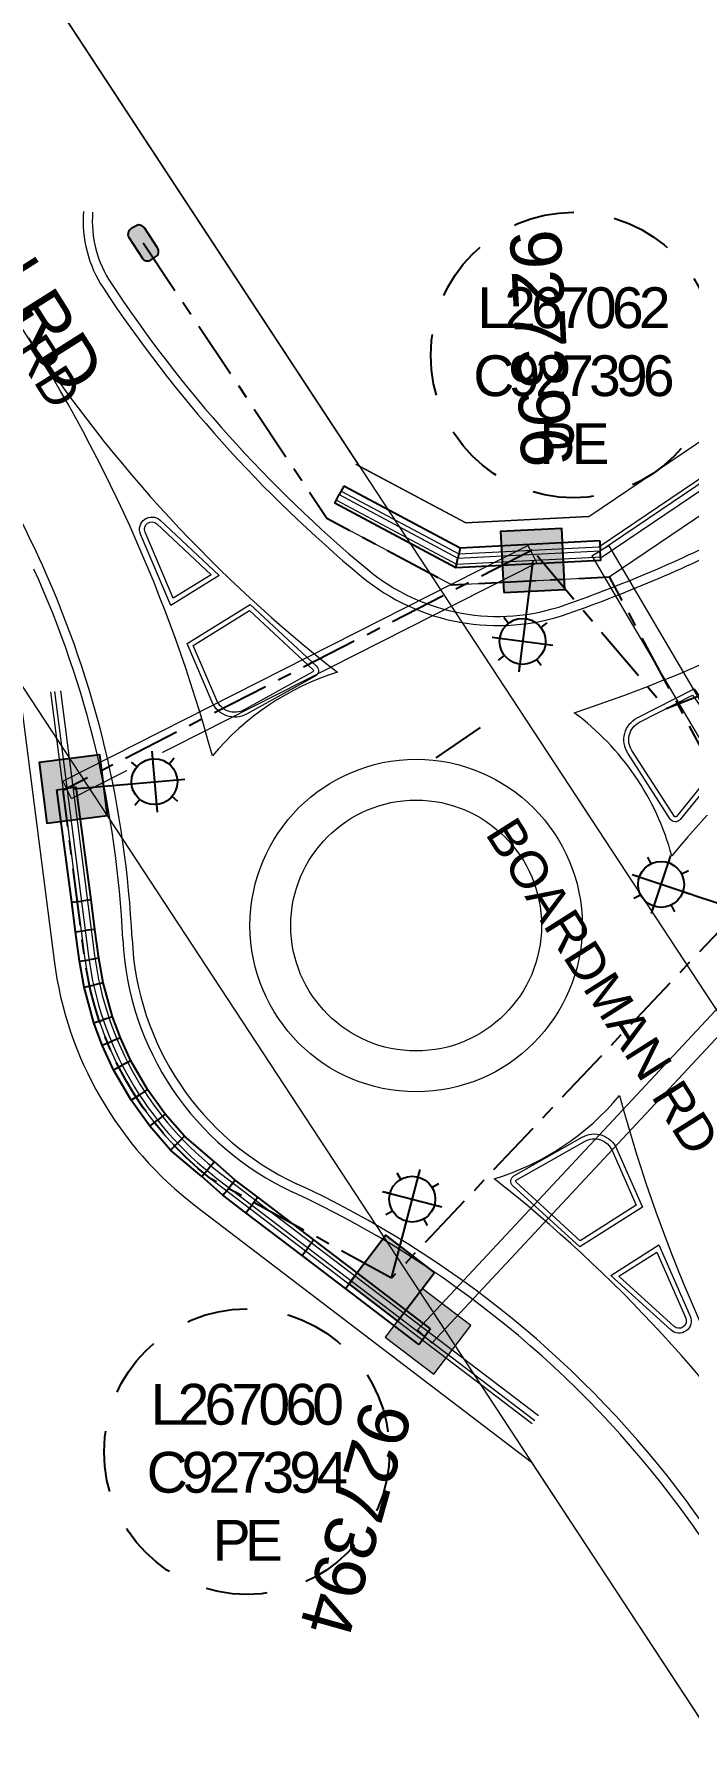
# Model space of a CAD drawing. Header units: metres. Extents: x 264965 to 265706, y 6180501 to 6181430.
# Drawn here: x 265221.3 to 265253.4, y 6180751.2 to 6180834.6 of the extents above; entities that cross this region are included whole.
import ezdxf
from ezdxf.enums import TextEntityAlignment as Align

# ---------------------------------------------------------------- set-up
doc = ezdxf.new("R2010")
doc.units = ezdxf.units.M
for name, pattern in [('Cable Exist UG', [7, 4, -1, 1, -1]), ('Dash', [5, 3, -2]), ('DASHED', [19.05, 12.7, -6.35])]:
    doc.linetypes.add(name, pattern=pattern)
doc.layers.get('0').update_dxf_attribs({"color": 6})
for name, color, linetype, lineweight in [('_User Miscellaneous1', 30, 'Continuous', 13), ('_User Miscellaneous10', 241, 'Continuous', 13), ('_User Miscellaneous3', 51, 'Continuous', 13), ('_User_HV_Exist', 1, 'Continuous', 25), ('_User_LV_Exist', 5, 'Continuous', 25), ('_User_SL_Exist', 4, 'Continuous', 25), ('Cadastre Developer_SP_NEW', 92, 'Continuous', 15)]:
    doc.layers.add(name, color=color, linetype=linetype, lineweight=lineweight)
doc.layers.add('Equip_SP_SL_EXT', color=7, linetype='Continuous')
doc.layers.add('UG_Details_SP_MISC', color=7, linetype='Continuous')
doc.layers.add('UNKNOWN_FEATURES', color=1, linetype='DASHED', plot=False)
doc.styles.add('SL_LABEL', font='arial.ttf', dxfattribs={"height": 2})
doc.styles.get("Standard").update_dxf_attribs({"font": 'arial.ttf'})
doc.linetypes.add('Cable New UG', pattern='A,6,-0.05,["X",Standard,S=1.8,R=0,X=0,Y=-0.94],-1.8', length=7.85)

# ---------------------------------------------------------------- blocks, each defined once
blk = doc.blocks.new('*U834')
at = {"layer": 'Equip_SP_SL_EXT'}
h = blk.add_hatch(color=256, dxfattribs=at)
h.dxf.hatch_style = 1
h.paths.add_polyline_path([(-1.5, 1.5), (-1.5, -1.5), (1.5, -1.5), (1.5, 1.5)])
blk.add_lwpolyline([(-1.5, 1.5), (-1.5, -1.5), (1.5, -1.5), (1.5, 1.5)], close=True)
at = {"width": 0.9, "flags": 8}
blk.add_attdef('ASSET_NUM', text='', height=2, dxfattribs=at).set_placement((4, 2), align=Align.MIDDLE_LEFT)
at = {"flags": 1}
blk.add_attdef('Z', (-2.351, -1.813), '', height=0.2, rotation=270, dxfattribs=at)
at = {"flags": 9}
for tag, p in [('NOTES', (-2, -1.813)), ('SUBURB', (-1.8, -1.813)), ('STREETNAME', (-1.6, -1.813)), ('LOCATION', (-1.4, -1.813)), ('LEGEND', (-1.2, -1.813)), ('USAGE', (-1, -1.813)), ('STATE', (-0.8, -1.813)), ('OWNED_BY', (-0.6, -1.813)), ('COLUMN_TYPE', (-0.4, -1.813)), ('STREET_CODE', (-0.2, -1.813)), ('STRUCTURE_PLANT_NUMBER', (0.031, -1.813))]:
    blk.add_attdef(tag, text='', height=0.2, rotation=270, dxfattribs=at).set_placement(p, align=Align.MIDDLE_LEFT)
blk = doc.blocks.new('*U837')
at = {"layer": 'Equip_SP_SL_EXT'}
h = blk.add_hatch(color=256, dxfattribs=at)
h.dxf.hatch_style = 1
h.paths.add_polyline_path([(-0.845, 1.946), (-1.946, -0.845), (0.845, -1.946), (1.946, 0.845)])
blk.add_lwpolyline([(-0.845, 1.946), (-1.946, -0.845), (0.845, -1.946), (1.946, 0.845)], close=True)
at = {"width": 0.9, "flags": 8}
blk.add_attdef('ASSET_NUM', text='', height=2, dxfattribs=at).set_placement((4, 2), align=Align.MIDDLE_LEFT)
at = {"flags": 1}
blk.add_attdef('Z', (-2.351, -1.813), '', height=0.2, rotation=270, dxfattribs=at)
at = {"flags": 9}
for tag, p in [('NOTES', (-2, -1.813)), ('SUBURB', (-1.8, -1.813)), ('STREETNAME', (-1.6, -1.813)), ('LOCATION', (-1.4, -1.813)), ('LEGEND', (-1.2, -1.813)), ('USAGE', (-1, -1.813)), ('STATE', (-0.8, -1.813)), ('OWNED_BY', (-0.6, -1.813)), ('COLUMN_TYPE', (-0.4, -1.813)), ('STREET_CODE', (-0.2, -1.813)), ('STRUCTURE_PLANT_NUMBER', (0.031, -1.813))]:
    blk.add_attdef(tag, text='', height=0.2, rotation=270, dxfattribs=at).set_placement(p, align=Align.MIDDLE_LEFT)
blk = doc.blocks.new('HV_STJ_NEW')
blk.add_hatch(color=256).paths.add_polyline_path([(0.906, 0.131, 0.414214), (0.586, 0.451), (-0.586, 0.451, 0.414214), (-0.906, 0.131), (-0.906, -0.131, 0.414214), (-0.586, -0.451), (0.586, -0.451, 0.414214), (0.906, -0.131)])
blk.add_lwpolyline([(-0.906, 0.131), (-0.906, -0.131, 0.414214), (-0.586, -0.451), (0.586, -0.451, 0.414214), (0.906, -0.131), (0.906, 0.131, 0.414214), (0.586, 0.451), (-0.586, 0.451, 0.414214)], format="xyb", close=True)
for tag, flags, p in [('ORIENTATION', 9, (1.5, 0)), ('OWNED_BY', 9, (1.5, -0.8)), ('USAGE', 9, (1.5, -0.2)), ('LEGEND', 9, (1.5, -0.4)), ('NOTES', 9, (1.5, -0.6)), ('TYPE', 9, (1.5, -1.4)), ('OPERATED_BY', 9, (1.5, -1)), ('OPERATING_VOLTAGE', 9, (1.5, -1.6)), ('MAINTAINED_BY', 9, (1.5, -1.2)), ('Z', 1, (1.5, -2.2)), ('CONSTRUCTED_VOLTAGE', 9, (1.5, -1.8)), ('NUMBER_OF_PHASES', 9, (1.5, -2))]:
    blk.add_attdef(tag, text='', height=0.2, dxfattribs=dict(flags=flags)).set_placement(p, align=Align.MIDDLE_LEFT)
blk = doc.blocks.new('*U242')
for tag, height, rotation, flags, p in [('LANTNUMBER', 0.2, 270, 9, (-1.4, 2.6)), ('LOUTREACH', 0.2, 270, 9, (-1.4, 2.2)), ('LOUTREACHVOCAB', 0.2, 270, 9, (-1.4, 2)), ('LRATECODE', 0.2, 270, 9, (-1.4, 1.8)), ('LREMOVE', 0.2, 270, 9, (-1.4, 1.6)), ('LREPLACE', 0.2, 270, 9, (-1.4, 1.4)), ('LTYPEVOCAB', 0.2, 270, 9, (-1.4, 1)), ('LTYPE', 0.2, 270, 9, (-1.4, 1.2)), ('LEGEND', 0.2, 270, 9, (-1.4, 0.8)), ('SUBURB', 0.2, 270, 9, (-1.4, 0.6)), ('STREETNAME', 0.2, 270, 9, (-1.4, 0.4)), ('LOCATION', 0.2, 270, 9, (-1.4, 0.2)), ('LNEW', 0.2, 270, 9, (-6.4, 0)), ('LMASTVOCAB', 0.2, 270, 9, (-6.2, 0)), ('LMAST', 0.2, 270, 9, (-6, 0)), ('LLAMPVOCAB', 0.2, 270, 9, (-5.8, 0)), ('LLAMP', 0.2, 270, 9, (-5.6, 0)), ('LEXIST', 0.2, 270, 9, (-5.4, 0)), ('LCHARGE3PERCENT', 0.2, 270, 9, (-5.2, 0)), ('LCHARGE3', 0.2, 270, 9, (-5, 0)), ('LCHARGE2PERCENT', 0.2, 270, 9, (-4.8, 0)), ('LCHARGE2', 0.2, 270, 9, (-4.6, 0)), ('LCHARGE1PERCENT', 0.2, 270, 9, (-4.4, 0)), ('LCHARGE1', 0.2, 270, 9, (-4.2, 0)), ('LCATEGORY', 0.2, 270, 9, (-4, 0)), ('LBRACKETVOCAB', 0.2, 270, 9, (-3.8, 0)), ('LBRACKET', 0.2, 270, 9, (-3.6, 0)), ('LKINGHEIGHT', 0.2, 270, 9, (-3.4, 0)), ('CREPLACE', 0.2, 270, 9, (-3.2, 0)), ('CREMOVE', 0.2, 270, 9, (-3, 0)), ('CNUMBER', 0.2, 270, 9, (-2.8, 0)), ('CNEW', 0.2, 270, 9, (-2.6, 0)), ('CEXIST', 0.2, 270, 9, (-2.4, 0)), ('USAGE', 0.2, 270, 9, (-2.2, 0)), ('STATE', 0.2, 270, 9, (-2, 0)), ('OWNED_BY', 0.2, 270, 9, (-1.8, 0)), ('ORIENTATION', 0.2, 270, 9, (-1.6, 0)), ('OPERATING_VOLTAGE', 0.2, 270, 9, (-1.4, 0)), ('MAINTAINED_BY', 0.2, 270, 9, (-1.4, -0.663)), ('NOTES', 0.2, 270, 9, (-1.4, 0)), ('NO_PHASES', 0.2, 270, 9, (-1.2, 0)), ('LANTERN_TYPE', 0.2, 270, 9, (-1, 0)), ('LANTERN_PURPOSE', 0.2, 270, 9, (-0.8, 0)), ('LNUMBER', 1, 290.44779, 8, (1.508, -6.908))]:
    blk.add_attdef(tag, text='', height=height, rotation=rotation, dxfattribs=dict(flags=flags)).set_placement(p, align=Align.MIDDLE_LEFT)
for tag, p, height, flags in [('OPERATED_BY', (-1.4, -0.407), 0.2, 9), ('Z', (0, 0), 0.001, 1)]:
    blk.add_attdef(tag, p, '', height=height, rotation=270, dxfattribs=dict(flags=flags))
at = {"style": 'SL_LABEL'}
for tag, height, rotation, flags, p in [('STREET_CODE', 0.001, 270, 9, (0.001, 0)), ('ASSET_NUM', 1, 290.44779, 8, (3.382, -6.21))]:
    blk.add_attdef(tag, text='', height=height, rotation=rotation, dxfattribs=dict(at, flags=flags)).set_placement(p, align=Align.MIDDLE_LEFT)
blk.add_wipeout([(1.987, -5.329), (0.774, -5.112), (-0.184, -4.337), (0.033, -3.125), (0.808, -2.167), (2.021, -2.384), (2.979, -3.158), (2.762, -4.371)])
for p, q in [((0, 0), (1.004, -2.694)), ((0.873, -2.342), (1.921, -5.153)), ((2.021, -2.384), (1.865, -2.725)), ((2.803, -3.224), (-0.008, -4.272)), ((0.033, -3.125), (0.374, -3.281)), ((2.803, -3.224), (2.452, -3.355)), ((0.343, -4.141), (-0.008, -4.272)), ((0.774, -5.112), (0.93, -4.771)), ((1.79, -4.802), (1.921, -5.153)), ((2.762, -4.371), (2.421, -4.215))]:
    blk.add_line(p, q)
blk.add_circle((1.397, -3.748), 1.125)
at = {"flags": 9}
for tag, p in [('CONTROL_TYPE', (-0.6, 0)), ('CONSTRUCTED_VOLTAGE', (-0.4, 0))]:
    blk.add_attdef(tag, text='', height=0.2, rotation=270, dxfattribs=at).set_placement(p, align=Align.MIDDLE_LEFT)
blk = doc.blocks.new('*U212')
for tag, height, rotation, flags, p in [('LANTNUMBER', 0.2, 270, 9, (-1.4, 2.6)), ('LOUTREACH', 0.2, 270, 9, (-1.4, 2.2)), ('LOUTREACHVOCAB', 0.2, 270, 9, (-1.4, 2)), ('LRATECODE', 0.2, 270, 9, (-1.4, 1.8)), ('LREMOVE', 0.2, 270, 9, (-1.4, 1.6)), ('LREPLACE', 0.2, 270, 9, (-1.4, 1.4)), ('LTYPEVOCAB', 0.2, 270, 9, (-1.4, 1)), ('LTYPE', 0.2, 270, 9, (-1.4, 1.2)), ('LEGEND', 0.2, 270, 9, (-1.4, 0.8)), ('SUBURB', 0.2, 270, 9, (-1.4, 0.6)), ('STREETNAME', 0.2, 270, 9, (-1.4, 0.4)), ('LOCATION', 0.2, 270, 9, (-1.4, 0.2)), ('LNEW', 0.2, 270, 9, (-6.4, 0)), ('LMASTVOCAB', 0.2, 270, 9, (-6.2, 0)), ('LMAST', 0.2, 270, 9, (-6, 0)), ('LLAMPVOCAB', 0.2, 270, 9, (-5.8, 0)), ('LLAMP', 0.2, 270, 9, (-5.6, 0)), ('LEXIST', 0.2, 270, 9, (-5.4, 0)), ('LCHARGE3PERCENT', 0.2, 270, 9, (-5.2, 0)), ('LCHARGE3', 0.2, 270, 9, (-5, 0)), ('LCHARGE2PERCENT', 0.2, 270, 9, (-4.8, 0)), ('LCHARGE2', 0.2, 270, 9, (-4.6, 0)), ('LCHARGE1PERCENT', 0.2, 270, 9, (-4.4, 0)), ('LCHARGE1', 0.2, 270, 9, (-4.2, 0)), ('LCATEGORY', 0.2, 270, 9, (-4, 0)), ('LBRACKETVOCAB', 0.2, 270, 9, (-3.8, 0)), ('LBRACKET', 0.2, 270, 9, (-3.6, 0)), ('LKINGHEIGHT', 0.2, 270, 9, (-3.4, 0)), ('CREPLACE', 0.2, 270, 9, (-3.2, 0)), ('CREMOVE', 0.2, 270, 9, (-3, 0)), ('CNUMBER', 0.2, 270, 9, (-2.8, 0)), ('CNEW', 0.2, 270, 9, (-2.6, 0)), ('CEXIST', 0.2, 270, 9, (-2.4, 0)), ('USAGE', 0.2, 270, 9, (-2.2, 0)), ('STATE', 0.2, 270, 9, (-2, 0)), ('OWNED_BY', 0.2, 270, 9, (-1.8, 0)), ('ORIENTATION', 0.2, 270, 9, (-1.6, 0)), ('OPERATING_VOLTAGE', 0.2, 270, 9, (-1.4, 0)), ('MAINTAINED_BY', 0.2, 270, 9, (-1.4, -0.663)), ('NOTES', 0.2, 270, 9, (-1.4, 0)), ('NO_PHASES', 0.2, 270, 9, (-1.2, 0)), ('LANTERN_TYPE', 0.2, 270, 9, (-1, 0)), ('LANTERN_PURPOSE', 0.2, 270, 9, (-0.8, 0)), ('CONTROL_TYPE', 0.2, 270, 9, (-0.6, 0)), ('CONSTRUCTED_VOLTAGE', 0.2, 270, 9, (-0.4, 0)), ('LNUMBER', 1, 305.98074, 8, (3.303, -6.252))]:
    blk.add_attdef(tag, text='', height=height, rotation=rotation, dxfattribs=dict(flags=flags)).set_placement(p, align=Align.MIDDLE_LEFT)
for tag, p, height, flags in [('OPERATED_BY', (-1.4, -0.407), 0.2, 9), ('Z', (0, 0), 0.001, 1)]:
    blk.add_attdef(tag, p, '', height=height, rotation=270, dxfattribs=dict(flags=flags))
at = {"style": 'SL_LABEL'}
for tag, height, rotation, flags, p in [('STREET_CODE', 0.001, 270, 9, (0.001, 0)), ('ASSET_NUM', 1, 305.98074, 8, (4.922, -5.077))]:
    blk.add_attdef(tag, text='', height=height, rotation=rotation, dxfattribs=dict(at, flags=flags)).set_placement(p, align=Align.MIDDLE_LEFT)
blk.add_wipeout([(3.341, -4.602), (2.115, -4.718), (0.985, -4.228), (0.869, -3.002), (1.358, -1.871), (2.585, -1.755), (3.716, -2.245), (3.832, -3.472)])
for p, q in [((0, 0), (1.689, -2.326)), ((3.564, -2.356), (1.136, -4.118)), ((1.469, -2.023), (3.231, -4.451)), ((2.585, -1.755), (2.526, -2.126)), ((3.564, -2.356), (3.26, -2.576)), ((0.869, -3.002), (1.239, -3.06)), ((1.44, -3.898), (1.136, -4.118)), ((3.011, -4.147), (3.231, -4.451)), ((3.832, -3.472), (3.461, -3.413)), ((2.115, -4.718), (2.174, -4.348))]:
    blk.add_line(p, q)
blk.add_circle((2.35, -3.237), 1.125)
blk = doc.blocks.new('*U211')
for tag, height, rotation, flags, p in [('LANTNUMBER', 0.2, 270, 9, (-1.4, 2.6)), ('LOUTREACH', 0.2, 270, 9, (-1.4, 2.2)), ('LOUTREACHVOCAB', 0.2, 270, 9, (-1.4, 2)), ('LRATECODE', 0.2, 270, 9, (-1.4, 1.8)), ('LREMOVE', 0.2, 270, 9, (-1.4, 1.6)), ('LREPLACE', 0.2, 270, 9, (-1.4, 1.4)), ('LTYPEVOCAB', 0.2, 270, 9, (-1.4, 1)), ('LTYPE', 0.2, 270, 9, (-1.4, 1.2)), ('LEGEND', 0.2, 270, 9, (-1.4, 0.8)), ('SUBURB', 0.2, 270, 9, (-1.4, 0.6)), ('STREETNAME', 0.2, 270, 9, (-1.4, 0.4)), ('LOCATION', 0.2, 270, 9, (-1.4, 0.2)), ('LNEW', 0.2, 270, 9, (-6.4, 0)), ('LMASTVOCAB', 0.2, 270, 9, (-6.2, 0)), ('LMAST', 0.2, 270, 9, (-6, 0)), ('LLAMPVOCAB', 0.2, 270, 9, (-5.8, 0)), ('LLAMP', 0.2, 270, 9, (-5.6, 0)), ('LEXIST', 0.2, 270, 9, (-5.4, 0)), ('LCHARGE3PERCENT', 0.2, 270, 9, (-5.2, 0)), ('LCHARGE3', 0.2, 270, 9, (-5, 0)), ('LCHARGE2PERCENT', 0.2, 270, 9, (-4.8, 0)), ('LCHARGE2', 0.2, 270, 9, (-4.6, 0)), ('LCHARGE1PERCENT', 0.2, 270, 9, (-4.4, 0)), ('LCHARGE1', 0.2, 270, 9, (-4.2, 0)), ('LCATEGORY', 0.2, 270, 9, (-4, 0)), ('LBRACKETVOCAB', 0.2, 270, 9, (-3.8, 0)), ('LBRACKET', 0.2, 270, 9, (-3.6, 0)), ('LKINGHEIGHT', 0.2, 270, 9, (-3.4, 0)), ('CREPLACE', 0.2, 270, 9, (-3.2, 0)), ('CREMOVE', 0.2, 270, 9, (-3, 0)), ('CNUMBER', 0.2, 270, 9, (-2.8, 0)), ('CNEW', 0.2, 270, 9, (-2.6, 0)), ('CEXIST', 0.2, 270, 9, (-2.4, 0)), ('USAGE', 0.2, 270, 9, (-2.2, 0)), ('STATE', 0.2, 270, 9, (-2, 0)), ('OWNED_BY', 0.2, 270, 9, (-1.8, 0)), ('ORIENTATION', 0.2, 270, 9, (-1.6, 0)), ('OPERATING_VOLTAGE', 0.2, 270, 9, (-1.4, 0)), ('MAINTAINED_BY', 0.2, 270, 9, (-1.4, -0.663)), ('NOTES', 0.2, 270, 9, (-1.4, 0)), ('NO_PHASES', 0.2, 270, 9, (-1.2, 0)), ('LANTERN_TYPE', 0.2, 270, 9, (-1, 0)), ('LANTERN_PURPOSE', 0.2, 270, 9, (-0.8, 0)), ('CONTROL_TYPE', 0.2, 270, 9, (-0.6, 0)), ('CONSTRUCTED_VOLTAGE', 0.2, 270, 9, (-0.4, 0)), ('LNUMBER', 1, 301.73252, 8, (2.831, -6.48))]:
    blk.add_attdef(tag, text='', height=height, rotation=rotation, dxfattribs=dict(flags=flags)).set_placement(p, align=Align.MIDDLE_LEFT)
for tag, p, height, flags in [('OPERATED_BY', (-1.4, -0.407), 0.2, 9), ('Z', (0, 0), 0.001, 1)]:
    blk.add_attdef(tag, p, '', height=height, rotation=270, dxfattribs=dict(flags=flags))
at = {"style": 'SL_LABEL'}
for tag, height, rotation, flags, p in [('STREET_CODE', 0.001, 270, 9, (0.001, 0)), ('ASSET_NUM', 1, 301.73252, 8, (4.532, -5.428))]:
    blk.add_attdef(tag, text='', height=height, rotation=rotation, dxfattribs=dict(at, flags=flags)).set_placement(p, align=Align.MIDDLE_LEFT)
blk.add_wipeout([(2.991, -4.837), (1.76, -4.862), (0.669, -4.29), (0.644, -3.058), (1.216, -1.967), (2.448, -1.942), (3.539, -2.515), (3.564, -3.746)])
for p, q in [((0, 0), (1.512, -2.445)), ((1.315, -2.126), (2.893, -4.678)), ((2.448, -1.942), (2.362, -2.307)), ((0.644, -3.058), (1.009, -3.144)), ((3.38, -2.613), (0.828, -4.191)), ((3.38, -2.613), (3.061, -2.81)), ((1.147, -3.994), (0.828, -4.191)), ((3.564, -3.746), (3.199, -3.66)), ((1.76, -4.862), (1.846, -4.497)), ((2.696, -4.359), (2.893, -4.678))]:
    blk.add_line(p, q)
blk.add_circle((2.104, -3.402), 1.125)
blk = doc.blocks.new('*U210')
for tag, height, rotation, flags, p in [('LANTNUMBER', 0.2, 270, 9, (-1.4, 2.6)), ('LOUTREACH', 0.2, 270, 9, (-1.4, 2.2)), ('LOUTREACHVOCAB', 0.2, 270, 9, (-1.4, 2)), ('LRATECODE', 0.2, 270, 9, (-1.4, 1.8)), ('LREMOVE', 0.2, 270, 9, (-1.4, 1.6)), ('LREPLACE', 0.2, 270, 9, (-1.4, 1.4)), ('LTYPEVOCAB', 0.2, 270, 9, (-1.4, 1)), ('LTYPE', 0.2, 270, 9, (-1.4, 1.2)), ('LEGEND', 0.2, 270, 9, (-1.4, 0.8)), ('SUBURB', 0.2, 270, 9, (-1.4, 0.6)), ('STREETNAME', 0.2, 270, 9, (-1.4, 0.4)), ('LOCATION', 0.2, 270, 9, (-1.4, 0.2)), ('LNEW', 0.2, 270, 9, (-6.4, 0)), ('LMASTVOCAB', 0.2, 270, 9, (-6.2, 0)), ('LMAST', 0.2, 270, 9, (-6, 0)), ('LLAMPVOCAB', 0.2, 270, 9, (-5.8, 0)), ('LLAMP', 0.2, 270, 9, (-5.6, 0)), ('LEXIST', 0.2, 270, 9, (-5.4, 0)), ('LCHARGE3PERCENT', 0.2, 270, 9, (-5.2, 0)), ('LCHARGE3', 0.2, 270, 9, (-5, 0)), ('LCHARGE2PERCENT', 0.2, 270, 9, (-4.8, 0)), ('LCHARGE2', 0.2, 270, 9, (-4.6, 0)), ('LCHARGE1PERCENT', 0.2, 270, 9, (-4.4, 0)), ('LCHARGE1', 0.2, 270, 9, (-4.2, 0)), ('LCATEGORY', 0.2, 270, 9, (-4, 0)), ('LBRACKETVOCAB', 0.2, 270, 9, (-3.8, 0)), ('LBRACKET', 0.2, 270, 9, (-3.6, 0)), ('LKINGHEIGHT', 0.2, 270, 9, (-3.4, 0)), ('CREPLACE', 0.2, 270, 9, (-3.2, 0)), ('CREMOVE', 0.2, 270, 9, (-3, 0)), ('CNUMBER', 0.2, 270, 9, (-2.8, 0)), ('CNEW', 0.2, 270, 9, (-2.6, 0)), ('CEXIST', 0.2, 270, 9, (-2.4, 0)), ('USAGE', 0.2, 270, 9, (-2.2, 0)), ('STATE', 0.2, 270, 9, (-2, 0)), ('OWNED_BY', 0.2, 270, 9, (-1.8, 0)), ('ORIENTATION', 0.2, 270, 9, (-1.6, 0)), ('OPERATING_VOLTAGE', 0.2, 270, 9, (-1.4, 0)), ('MAINTAINED_BY', 0.2, 270, 9, (-1.4, -0.663)), ('NOTES', 0.2, 270, 9, (-1.4, 0)), ('NO_PHASES', 0.2, 270, 9, (-1.2, 0)), ('LANTERN_TYPE', 0.2, 270, 9, (-1, 0)), ('LANTERN_PURPOSE', 0.2, 270, 9, (-0.8, 0)), ('CONTROL_TYPE', 0.2, 270, 9, (-0.6, 0)), ('CONSTRUCTED_VOLTAGE', 0.2, 270, 9, (-0.4, 0)), ('LNUMBER', 1, 298.37309, 8, (2.447, -6.634))]:
    blk.add_attdef(tag, text='', height=height, rotation=rotation, dxfattribs=dict(flags=flags)).set_placement(p, align=Align.MIDDLE_LEFT)
for tag, p, height, flags in [('OPERATED_BY', (-1.4, -0.407), 0.2, 9), ('Z', (0, 0), 0.001, 1)]:
    blk.add_attdef(tag, p, '', height=height, rotation=270, dxfattribs=dict(flags=flags))
at = {"style": 'SL_LABEL'}
for tag, height, rotation, flags, p in [('STREET_CODE', 0.001, 270, 9, (0.001, 0)), ('ASSET_NUM', 1, 298.37309, 8, (4.206, -5.684))]:
    blk.add_attdef(tag, text='', height=height, rotation=rotation, dxfattribs=dict(at, flags=flags)).set_placement(p, align=Align.MIDDLE_LEFT)
blk.add_wipeout([(2.703, -5.004), (1.472, -4.957), (0.416, -4.321), (0.464, -3.09), (1.099, -2.035), (2.33, -2.082), (3.386, -2.718), (3.338, -3.949)])
for p, q in [((0, 0), (1.366, -2.53)), ((1.188, -2.2), (2.614, -4.839)), ((2.33, -2.082), (2.223, -2.442)), ((0.464, -3.09), (0.823, -3.198)), ((3.221, -2.807), (0.581, -4.232)), ((3.221, -2.807), (2.891, -2.985)), ((0.911, -4.054), (0.581, -4.232)), ((3.338, -3.949), (2.979, -3.841)), ((1.472, -4.957), (1.579, -4.597)), ((2.435, -4.509), (2.614, -4.839))]:
    blk.add_line(p, q)
blk.add_circle((1.901, -3.519), 1.125)

msp = doc.modelspace()

# ---------------------------------------------------------------- linework, layer by layer
at = {"layer": '_User Miscellaneous1'}
for p, q in [((265236.094, 6180811.578), (265236.32, 6180812.002)), ((265236.546, 6180812.425), (265236.32, 6180812.002)), ((265242.248, 6180809.379), (265236.546, 6180812.425)), ((265242.031, 6180808.407), (265236.094, 6180811.578)), ((265242.248, 6180809.379), (265242.139, 6180808.893)), ((265249.096, 6180809.732), (265242.248, 6180809.379)), ((265249.096, 6180809.732), (265249.12, 6180809.253)), ((265249.145, 6180808.773), (265249.12, 6180809.253)), ((265242.031, 6180808.407), (265242.139, 6180808.893)), ((265249.145, 6180808.773), (265242.031, 6180808.407)), ((265222.466, 6180797.529), (265222.942, 6180797.592)), ((265223.197, 6180792.019), (265222.466, 6180797.529)), ((265223.418, 6180797.655), (265222.942, 6180797.592)), ((265224.149, 6180792.143), (265223.418, 6180797.655)), ((265223.197, 6180792.019), (265223.673, 6180792.081)), ((265223.383, 6180790.568), (265223.197, 6180792.019)), ((265224.149, 6180792.143), (265223.673, 6180792.081)), ((265224.335, 6180790.691), (265224.149, 6180792.143)), ((265223.383, 6180790.568), (265223.859, 6180790.629)), ((265223.569, 6180789.132), (265223.383, 6180790.568)), ((265224.335, 6180790.691), (265223.859, 6180790.629)), ((265224.518, 6180789.278), (265224.335, 6180790.691)), ((265223.569, 6180789.132), (265224.043, 6180789.205)), ((265223.798, 6180787.852), (265223.569, 6180789.132)), ((265224.518, 6180789.278), (265224.043, 6180789.205)), ((265224.735, 6180788.065), (265224.518, 6180789.278)), ((265223.798, 6180787.852), (265224.267, 6180787.959)), ((265224.282, 6180786.107), (265223.798, 6180787.852)), ((265224.735, 6180788.065), (265224.267, 6180787.959)), ((265225.195, 6180786.404), (265224.735, 6180788.065)), ((265224.282, 6180786.107), (265224.738, 6180786.255)), ((265224.694, 6180785.008), (265224.282, 6180786.107)), ((265225.195, 6180786.404), (265224.738, 6180786.255)), ((265225.58, 6180785.379), (265225.195, 6180786.404)), ((265224.694, 6180785.008), (265225.137, 6180785.194)), ((265225.25, 6180783.809), (265224.694, 6180785.008)), ((265225.58, 6180785.379), (265225.137, 6180785.194)), ((265226.102, 6180784.251), (265225.58, 6180785.379)), ((265226.102, 6180784.251), (265225.676, 6180784.03)), ((265226.918, 6180782.841), (265226.102, 6180784.251)), ((265225.25, 6180783.809), (265225.676, 6180784.03)), ((265226.111, 6180782.319), (265225.25, 6180783.809)), ((265226.111, 6180782.319), (265226.514, 6180782.58)), ((265226.918, 6180782.841), (265226.514, 6180782.58)), ((265227.784, 6180781.634), (265226.918, 6180782.841)), ((265227.03, 6180781.038), (265226.111, 6180782.319)), ((265227.784, 6180781.634), (265227.407, 6180781.336)), ((265228.723, 6180780.553), (265227.784, 6180781.634)), ((265227.03, 6180781.038), (265227.407, 6180781.336)), ((265228.046, 6180779.869), (265227.03, 6180781.038)), ((265228.046, 6180779.869), (265228.385, 6180780.211)), ((265228.723, 6180780.553), (265228.385, 6180780.211)), ((265230.197, 6180779.3), (265228.723, 6180780.553)), ((265229.569, 6180778.574), (265228.046, 6180779.869)), ((265230.197, 6180779.3), (265229.883, 6180778.937)), ((265231.22, 6180778.398), (265230.197, 6180779.3)), ((265229.569, 6180778.574), (265229.883, 6180778.937)), ((265230.611, 6180777.655), (265229.569, 6180778.574)), ((265231.22, 6180778.398), (265230.916, 6180778.026)), ((265232.325, 6180777.557), (265231.22, 6180778.398)), ((265230.611, 6180777.655), (265230.916, 6180778.026)), ((265231.743, 6180776.793), (265230.611, 6180777.655)), ((265232.325, 6180777.557), (265232.034, 6180777.175)), ((265235.075, 6180775.465), (265232.325, 6180777.557)), ((265231.743, 6180776.793), (265232.034, 6180777.175)), ((265234.493, 6180774.701), (265231.743, 6180776.793)), ((265234.493, 6180774.701), (265234.784, 6180775.083)), ((265235.075, 6180775.465), (265234.784, 6180775.083)), ((265237.201, 6180773.847), (265235.075, 6180775.465)), ((265236.62, 6180773.083), (265234.493, 6180774.701)), ((265236.62, 6180773.083), (265236.911, 6180773.465)), ((265237.201, 6180773.847), (265236.911, 6180773.465)), ((265240.8, 6180771.11), (265237.201, 6180773.847)), ((265240.219, 6180770.346), (265236.62, 6180773.083)), ((265240.8, 6180771.11), (265240.509, 6180770.728)), ((265240.219, 6180770.346), (265240.509, 6180770.728))]:
    msp.add_line(p, q, dxfattribs=at)
at = {"layer": '_User Miscellaneous1', "lineweight": 0}
for p, q in [((265222.756, 6180797.959), (265245.573, 6180809.509)), ((265245.573, 6180809.509), (265245.79, 6180809.081)), ((265248.707, 6180809.009), (265249.12, 6180809.253)), ((265249.534, 6180809.496), (265249.12, 6180809.253)), ((265249.534, 6180809.496), (265259.871, 6180791.922)), ((265223.19, 6180797.103), (265246.006, 6180808.653)), ((265246.006, 6180808.653), (265245.79, 6180809.081)), ((265248.707, 6180809.009), (265259.044, 6180791.435)), ((265222.756, 6180797.959), (265222.973, 6180797.531)), ((265223.19, 6180797.103), (265222.973, 6180797.531)), ((265240.158, 6180771.055), (265258.573, 6180790.793)), ((265240.86, 6180770.4), (265259.275, 6180790.138)), ((265240.158, 6180771.055), (265240.509, 6180770.728)), ((265240.86, 6180770.4), (265240.509, 6180770.728))]:
    msp.add_line(p, q, dxfattribs=at)
at = {"layer": '_User Miscellaneous1', "flags": 128}
msp.add_lwpolyline([(265248.561, 6180810.926), (265242.523, 6180810.615), (265237.318, 6180813.396), (265217.854, 6180843.008)], dxfattribs=at)
at = {"layer": '_User Miscellaneous1', "transparency": 33554483}
for points in [[(265252.556, 6180796.1), (265250.468, 6180799.336, -0.444352), (265250.932, 6180801.056), (265253.726, 6180802.479), (265255.847, 6180799.525), (265253.041, 6180796.074, -0.509821)], [(265252.758, 6180796.231), (265250.67, 6180799.466, -0.444352), (265251.041, 6180800.842), (265253.651, 6180802.172), (265255.545, 6180799.534), (265252.855, 6180796.225, -0.509821)]]:
    msp.add_lwpolyline(points, format="xyb", close=True, dxfattribs=at)
for radius in [8.15, 6.15]:
    msp.add_circle((265240.089, 6180790.879), radius, dxfattribs=at)
for centre, radius, start, end in [((265278.887, 6180857.911), 69.3, 213.46861, 232.01082), ((265240.089, 6180790.879), 13, 107.26121, 140.24445), ((265240.089, 6180790.879), 13, 287.14218, 320.12438), ((265322.486, 6180802.047), 75, 195.07244, 213.32316), ((265201.153, 6180723.928), 69.3, 33.32316, 51.89179)]:
    msp.add_arc(centre, radius, start, end, dxfattribs=at)
at = {"layer": '_User Miscellaneous3'}
for points in [[(265230.433, 6180808.038), (265228.063, 6180806.571), (265226.57, 6180810.073, -0.810608), (265227.531, 6180810.747)], [(265230.04, 6180808.077), (265228.174, 6180806.922), (265226.791, 6180810.168, -0.810608), (265227.368, 6180810.572)], [(265235.024, 6180803.316), (265231.653, 6180801.455, -0.444352), (265230.306, 6180801.919), (265229.157, 6180804.614), (265231.918, 6180806.323), (265235.036, 6180803.413, -0.509821)], [(265244.882, 6180778.604), (265248.231, 6180780.504, -0.444352), (265249.922, 6180779.943), (265251.184, 6180777.073), (265248.113, 6180775.123), (265244.828, 6180778.121, -0.509821)], [(265245, 6180778.395), (265248.349, 6180780.295, -0.444352), (265249.702, 6180779.846), (265250.881, 6180777.165), (265248.14, 6180775.424), (265244.989, 6180778.299, -0.509821)], [(265249.644, 6180773.726), (265251.998, 6180775.22), (265253.53, 6180771.735, -0.810608), (265252.577, 6180771.05)], [(265250.038, 6180773.692), (265251.891, 6180774.868), (265253.311, 6180771.638, -0.810608), (265252.739, 6180771.227)]]:
    msp.add_lwpolyline(points, format="xyb", close=True, dxfattribs=at)
for centre, radius, start, end in [((265229.753, 6180825.428), 6, 175.59729, 213.46861), ((265229.753, 6180825.428), 5.55, 175.59729, 213.46861), ((265278.887, 6180857.911), 64.9, 213.46861, 230.27315), ((265278.887, 6180857.911), 64.45, 213.46861, 230.27315), ((265157.716, 6180779.538), 70.3, 24.36665, 33.46861), ((265240.089, 6180790.879), 14.4, 182.65814, 245.14395), ((265240.089, 6180790.879), 13.95, 182.65814, 245.14395), ((265201.153, 6180723.928), 65, 33.32316, 36.51197), ((265201.153, 6180723.928), 64.55, 33.32316, 36.51197)]:
    msp.add_arc(centre, radius, start, end, dxfattribs=at)
at = {"layer": '_User_SL_Exist', "linetype": 'Dash'}
for centre in [(265247.802, 6180818.845), (265231.782, 6180765.085)]:
    msp.add_circle(centre, 7, dxfattribs=at)
at = {"layer": 'Cadastre Developer_SP_NEW', "transparency": 33554687}
msp.add_lwpolyline([(265237.121, 6180813.501), (265242.523, 6180810.615), (265248.561, 6180810.926), (265262.293, 6180820.197, 0.054012), (265285.078, 6180839.458)], format="xyb", dxfattribs=at)
at = {"layer": 'UG_Details_SP_MISC'}
for p, q in [((265236.094, 6180811.578), (265236.32, 6180812.002)), ((265236.546, 6180812.425), (265236.32, 6180812.002)), ((265242.248, 6180809.379), (265236.546, 6180812.425)), ((265242.031, 6180808.407), (265236.094, 6180811.578)), ((265242.248, 6180809.379), (265242.139, 6180808.893)), ((265249.096, 6180809.732), (265242.248, 6180809.379)), ((265249.096, 6180809.732), (265249.12, 6180809.253)), ((265249.145, 6180808.773), (265249.12, 6180809.253)), ((265242.031, 6180808.407), (265242.139, 6180808.893)), ((265249.145, 6180808.773), (265242.031, 6180808.407)), ((265222.466, 6180797.529), (265222.942, 6180797.592)), ((265223.197, 6180792.019), (265222.466, 6180797.529)), ((265223.418, 6180797.655), (265222.942, 6180797.592)), ((265224.149, 6180792.143), (265223.418, 6180797.655)), ((265223.197, 6180792.019), (265223.673, 6180792.081)), ((265223.383, 6180790.568), (265223.197, 6180792.019)), ((265224.149, 6180792.143), (265223.673, 6180792.081)), ((265224.335, 6180790.691), (265224.149, 6180792.143)), ((265223.383, 6180790.568), (265223.859, 6180790.629)), ((265223.569, 6180789.132), (265223.383, 6180790.568)), ((265224.335, 6180790.691), (265223.859, 6180790.629)), ((265224.518, 6180789.278), (265224.335, 6180790.691)), ((265223.569, 6180789.132), (265224.043, 6180789.205)), ((265223.798, 6180787.852), (265223.569, 6180789.132)), ((265224.518, 6180789.278), (265224.043, 6180789.205)), ((265224.735, 6180788.065), (265224.518, 6180789.278)), ((265223.798, 6180787.852), (265224.267, 6180787.959)), ((265224.282, 6180786.107), (265223.798, 6180787.852)), ((265224.735, 6180788.065), (265224.267, 6180787.959)), ((265225.195, 6180786.404), (265224.735, 6180788.065)), ((265224.282, 6180786.107), (265224.738, 6180786.255)), ((265224.694, 6180785.008), (265224.282, 6180786.107)), ((265225.195, 6180786.404), (265224.738, 6180786.255)), ((265225.58, 6180785.379), (265225.195, 6180786.404)), ((265224.694, 6180785.008), (265225.137, 6180785.194)), ((265225.25, 6180783.809), (265224.694, 6180785.008)), ((265225.58, 6180785.379), (265225.137, 6180785.194)), ((265226.102, 6180784.251), (265225.58, 6180785.379)), ((265226.102, 6180784.251), (265225.676, 6180784.03)), ((265226.918, 6180782.841), (265226.102, 6180784.251)), ((265225.25, 6180783.809), (265225.676, 6180784.03)), ((265226.111, 6180782.319), (265225.25, 6180783.809)), ((265226.111, 6180782.319), (265226.514, 6180782.58)), ((265226.918, 6180782.841), (265226.514, 6180782.58)), ((265227.784, 6180781.634), (265226.918, 6180782.841)), ((265227.03, 6180781.038), (265226.111, 6180782.319)), ((265227.784, 6180781.634), (265227.407, 6180781.336)), ((265228.723, 6180780.553), (265227.784, 6180781.634)), ((265227.03, 6180781.038), (265227.407, 6180781.336)), ((265228.046, 6180779.869), (265227.03, 6180781.038)), ((265228.046, 6180779.869), (265228.385, 6180780.211)), ((265228.723, 6180780.553), (265228.385, 6180780.211)), ((265230.197, 6180779.3), (265228.723, 6180780.553)), ((265229.569, 6180778.574), (265228.046, 6180779.869)), ((265230.197, 6180779.3), (265229.883, 6180778.937)), ((265231.22, 6180778.398), (265230.197, 6180779.3)), ((265229.569, 6180778.574), (265229.883, 6180778.937)), ((265230.611, 6180777.655), (265229.569, 6180778.574)), ((265231.22, 6180778.398), (265230.916, 6180778.026)), ((265232.325, 6180777.557), (265231.22, 6180778.398)), ((265230.611, 6180777.655), (265230.916, 6180778.026)), ((265231.743, 6180776.793), (265230.611, 6180777.655)), ((265232.325, 6180777.557), (265232.034, 6180777.175)), ((265235.075, 6180775.465), (265232.325, 6180777.557)), ((265231.743, 6180776.793), (265232.034, 6180777.175)), ((265234.493, 6180774.701), (265231.743, 6180776.793)), ((265234.493, 6180774.701), (265234.784, 6180775.083)), ((265235.075, 6180775.465), (265234.784, 6180775.083)), ((265237.201, 6180773.847), (265235.075, 6180775.465)), ((265236.62, 6180773.083), (265234.493, 6180774.701)), ((265236.62, 6180773.083), (265236.911, 6180773.465)), ((265237.201, 6180773.847), (265236.911, 6180773.465)), ((265240.8, 6180771.11), (265237.201, 6180773.847)), ((265240.219, 6180770.346), (265236.62, 6180773.083)), ((265240.8, 6180771.11), (265240.509, 6180770.728)), ((265240.219, 6180770.346), (265240.509, 6180770.728))]:
    msp.add_line(p, q, dxfattribs=at)
at = {"layer": 'UG_Details_SP_MISC', "lineweight": 0}
for p, q in [((265222.756, 6180797.959), (265245.573, 6180809.509)), ((265245.573, 6180809.509), (265245.79, 6180809.081)), ((265248.707, 6180809.009), (265249.12, 6180809.253)), ((265249.534, 6180809.496), (265249.12, 6180809.253)), ((265249.534, 6180809.496), (265259.871, 6180791.922)), ((265223.19, 6180797.103), (265246.006, 6180808.653)), ((265246.006, 6180808.653), (265245.79, 6180809.081)), ((265248.707, 6180809.009), (265259.044, 6180791.435)), ((265222.756, 6180797.959), (265222.973, 6180797.531)), ((265223.19, 6180797.103), (265222.973, 6180797.531)), ((265240.158, 6180771.055), (265258.573, 6180790.793)), ((265240.86, 6180770.4), (265259.275, 6180790.138)), ((265240.158, 6180771.055), (265240.509, 6180770.728)), ((265240.86, 6180770.4), (265240.509, 6180770.728))]:
    msp.add_line(p, q, dxfattribs=at)
at = {"layer": 'UNKNOWN_FEATURES'}
msp.add_lwpolyline([(265241.075, 6180799.106), (265243.243, 6180800.594)], dxfattribs=at)

# ---------------------------------------------------------------- block references
at = {"layer": '_User_HV_Exist', "linetype": 'Cable New UG', "rotation": 303.2981869261304}
msp.add_blockref('HV_STJ_NEW', (265226.704, 6180824.343), dxfattribs=at)
msp.add_blockref('HV_STJ_NEW', (265226.704, 6180824.343), dxfattribs=at)

# ---------------------------------------------------------------- texts
at = {"layer": '_User Miscellaneous1'}
msp.add_text('BOARDMAN RD', height=2.5, rotation=302.30222, dxfattribs=at).set_placement((265208.827, 6180838.895))
at = {"layer": '_User_LV_Exist'}
msp.add_text('BOARDMAN RD', height=1.8, rotation=302.30222, dxfattribs=at).set_placement((265212.177, 6180831.965))
at = {"layer": '_User_SL_Exist', "char_height": 2, "attachment_point": 5}
for s, insert in [('{\\T0.8;L267062\\PC927396\\PPE}', (265247.712, 6180817.834)), ('{\\T0.8;L267060\\PC927394\\PPE}', (265231.692, 6180764.074))]:
    msp.add_mtext(s, dxfattribs=dict(at, insert=insert))

# ---------------------------------------------------------------- next in the draw order: block references
at = {"layer": '_User_SL_Exist'}
for name, p, rotation in [('*U242', (265245.819, 6180808.774, 0.009), 332.2256545247706), ('*U210', (265223.269, 6180797.583), 66.59352175365504), ('*U211', (265238.879, 6180773.596), 133.5219345353955)]:
    msp.add_blockref(name, p, dxfattribs=dict(at, rotation=rotation))
at = {"layer": '_User_SL_Exist', "extrusion": (-0.002703, -0.002208, 0.999994), "rotation": 215.5145136341495}
msp.add_blockref('*U212', (265254.933, 6180774.977, -14362.162), dxfattribs=at)

# ---------------------------------------------------------------- next in the draw order: linework, layer by layer
at = {"layer": '_User Miscellaneous1', "linetype": 'Continuous'}
for points in [[(265286.547, 6180738.446), (265218.836, 6180841.534)], [(265202.514, 6180830.378), (265270.224, 6180727.288)]]:
    msp.add_lwpolyline(points, dxfattribs=at)
msp.add_lwpolyline([(265200.454, 6180833.425), (265216.2, 6180809.54), (265219.496, 6180804.521), (265220.64, 6180802.78), (265220.667, 6180802.138), (265222.334, 6180789.159, 0.200765), (265229.287, 6180777.129), (265245.723, 6180764.591), (265270.854, 6180726.37, 0.010411), (265270.854, 6180726.37)], format="xyb", dxfattribs=at)
at = {"layer": '_User Miscellaneous1', "transparency": 33554483}
for centre, radius, start, end in [((265157.716, 6180779.538), 75, 15.1925, 33.46861), ((265224.288, 6180872.514), 75, 288.30775, 304.0248), ((265305.728, 6180749.769), 69.3, 124.0248, 140.01397), ((265240.089, 6180790.879), 13, 15.26437, 53.3597)]:
    msp.add_arc(centre, radius, start, end, dxfattribs=at)
at = {"layer": '_User Miscellaneous10', "color": 6, "ltscale": 0.5, "transparency": 33554534}
msp.add_lwpolyline([(265236.32, 6180812.002), (265242.139, 6180808.893), (265249.12, 6180809.253), (265263.244, 6180818.788, 0.054012), (265286.309, 6180838.285, 0.054012)], format="xyb", dxfattribs=at)
at = {"layer": '_User Miscellaneous10', "color": 4, "ltscale": 0.5, "transparency": 33554534}
msp.add_lwpolyline([(265236.414, 6180812.178), (265242.184, 6180809.095), (265249.054, 6180809.45), (265263.132, 6180818.954, 0.054012), (265286.164, 6180838.423, 0.054012)], format="xyb", dxfattribs=at)
at = {"layer": '_User Miscellaneous10', "color": 5, "ltscale": 0.5, "transparency": 33554534}
msp.add_lwpolyline([(265236.179, 6180811.737), (265242.071, 6180808.589), (265249.219, 6180808.958), (265263.412, 6180818.54, 0.054012), (265286.526, 6180838.078, 0.054012)], format="xyb", dxfattribs=at)
at = {"layer": '_User Miscellaneous10', "color": 1, "ltscale": 0.5, "transparency": 33554534}
msp.add_lwpolyline([(265235.707, 6180810.855), (265241.845, 6180807.576), (265249.548, 6180807.973), (265263.971, 6180817.711, 0.054012), (265287.25, 6180837.389, 0.054012)], format="xyb", dxfattribs=at)
at = {"layer": '_User Miscellaneous10', "color": 4, "ltscale": 0.5, "transparency": 33554534, "flags": 128}
msp.add_lwpolyline([(265222.155, 6180802.329), (265223.822, 6180789.35, 0.200765), (265230.196, 6180778.323), (265245.786, 6180766.462)], format="xyb", dxfattribs=at)
at = {"layer": '_User Miscellaneous10', "color": 6, "ltscale": 0.5, "transparency": 33554534, "flags": 128}
msp.add_lwpolyline([(265222.353, 6180802.354), (265224.02, 6180789.376, 0.200765), (265230.317, 6180778.482), (265245.907, 6180766.621)], format="xyb", dxfattribs=at)
at = {"layer": '_User Miscellaneous10', "color": 5, "ltscale": 0.5, "transparency": 33554534, "flags": 128}
msp.add_lwpolyline([(265222.651, 6180802.392), (265224.318, 6180789.414, 0.200765), (265230.498, 6180778.721), (265246.089, 6180766.86)], format="xyb", dxfattribs=at)
at = {"layer": '_User Miscellaneous3'}
msp.add_lwpolyline([(265235.14, 6180803.106), (265231.769, 6180801.245, -0.444352), (265230.085, 6180801.825), (265228.856, 6180804.709), (265231.948, 6180806.624), (265235.199, 6180803.588, -0.509821)], format="xyb", close=True, dxfattribs=at)
for centre, radius, start, end in [((265224.288, 6180872.514), 69.85, 289.31678, 297.11697), ((265224.288, 6180872.514), 70.3, 289.31678, 297.11697), ((265176.208, 6180787.913), 49.55, 2.65814, 24.36665), ((265176.208, 6180787.913), 50, 2.65814, 24.36665), ((265244.086, 6180816.033), 10, 230.27315, 289.31678), ((265244.086, 6180816.033), 10.45, 230.27315, 289.31678), ((265213.209, 6180732.853), 49.55, 36.51197, 65.14395), ((265213.209, 6180732.853), 50, 36.51197, 65.14395)]:
    msp.add_arc(centre, radius, start, end, dxfattribs=at)
at = {"layer": '_User_HV_Exist', "linetype": 'Cable Exist UG', "ltscale": 0.7, "flags": 128}
msp.add_lwpolyline([(265226.704, 6180824.343), (265235.707, 6180810.855), (265241.845, 6180807.576), (265249.548, 6180807.973), (265257.38, 6180793.413), (265273.176, 6180804.077, 0.059919), (265301.695, 6180828.766, 0.147411), (265340.92, 6180911.048), (265347.51, 6180969.339), (265349.894, 6180990.528), (265367.433, 6181003.171), (265431.258, 6180992.222), (265436.769, 6180984.461), (265446.444, 6180981.675), (265456.363, 6180987.165), (265485.338, 6180977.43), (265489.484, 6180988.882), (265490.704, 6180988.441, 0.951004), (265493.906, 6180987.282), (265500.767, 6180984.797), (265507.819, 6181004.281)], format="xyb", dxfattribs=at)
at = {"layer": '_User_SL_Exist', "linetype": 'Cable Exist UG', "ltscale": 0.7, "transparency": 33554687, "flags": 128}
for points in [[(265279.679, 6180818.253, -0.021214), (265267.094, 6180809.111, -0.063525), (265252.346, 6180801.507), (265245.779, 6180809.281)], [(265238.877, 6180773.59), (265230.023, 6180778.456, -0.197333), (265223.822, 6180789.35), (265222.774, 6180797.506)]]:
    msp.add_lwpolyline(points, format="xyb", dxfattribs=at)
for points in [[(265245.779, 6180809.281), (265222.774, 6180797.506)], [(265255.902, 6180791.622), (265238.877, 6180773.59)]]:
    msp.add_lwpolyline(points, dxfattribs=at)

# ---------------------------------------------------------------- next in the draw order: block references
at = {"layer": '_User Miscellaneous1'}
ref = msp.add_blockref('*U834', (265245.806, 6180808.773, 0.009), dxfattribs=dict(at, rotation=92.95259061554876))
ref.add_attrib('ASSET_NUM', '927396', dxfattribs={"layer": '0', "height": 2.5, "rotation": 272.95259}).set_placement((265245.919, 6180824.996, 0.009), align=Align.MIDDLE_LEFT)
ref = msp.add_blockref('*U834', (265223.27, 6180797.569), dxfattribs=dict(at, rotation=187.3204578444332))
ref.add_attrib('ASSET_NUM', '927395', dxfattribs={"layer": '0', "height": 2.5, "rotation": 7.32046}).set_placement((265208.179, 6180795.092), align=Align.MIDDLE_LEFT)
ref = msp.add_blockref('*U837', (265240.674, 6180770.979), dxfattribs=dict(at, rotation=254.2488706261736))
ref.add_attrib('ASSET_NUM', '927394', dxfattribs={"layer": '0', "height": 2.5, "rotation": 254.24887}).set_placement((265238.72, 6180767.374), align=Align.MIDDLE_LEFT)
at = {"layer": '_User_SL_Exist'}
for name, p, rotation in [('*U834', (265245.806, 6180808.773, 0.009), 92.95259061554876), ('*U834', (265223.27, 6180797.569), 187.3204578444332), ('*U837', (265238.892, 6180773.592), 254.2488706261736)]:
    msp.add_blockref(name, p, dxfattribs=dict(at, rotation=rotation))

# ---------------------------------------------------------------- next in the draw order: texts
at = {"layer": '_User_HV_Exist'}
msp.add_text('BOARDMAN RD', height=1.8, rotation=302.30222, dxfattribs=at).set_placement((265243.444, 6180795.382))

doc.saveas('drawing.dxf')
